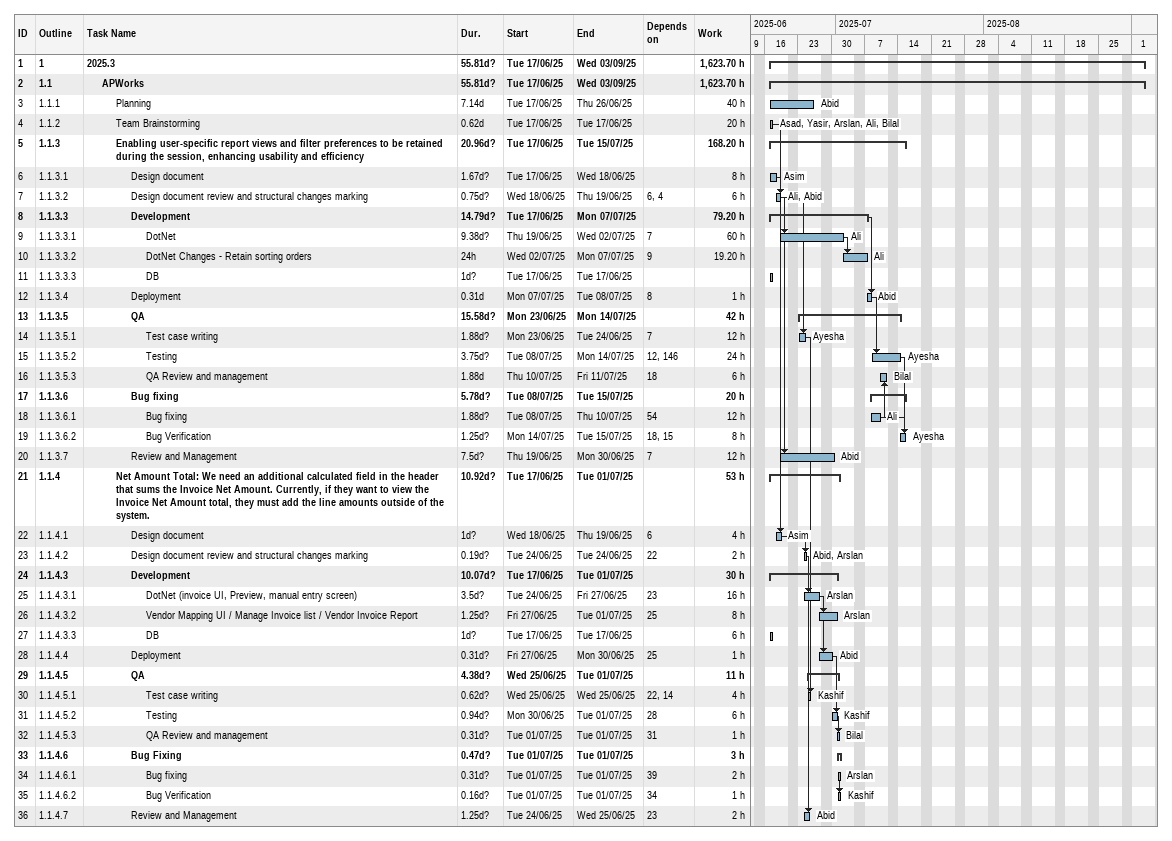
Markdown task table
| ID | WBS | Task | Duration | Start | Finish | Predecessors | Resources | Work (h) |
|---|---|---|---|---|---|---|---|---|
| 1 | 1 | **2025.3** | 55.81d? | 2025-06-17 | 2025-09-03 |  |  | 1623.70 |
| 2 | 1.1 | **APWorks** | 55.81d? | 2025-06-17 | 2025-09-03 |  |  | 1623.70 |
| 3 | 1.1.1 | Planning | 7.14d | 2025-06-17 | 2025-06-26 |  | Abid | 40 |
| 4 | 1.1.2 | Team Brainstorming | 0.62d | 2025-06-17 | 2025-06-17 |  | Asad, Yasir, Arslan, Ali, Bilal | 20 |
| 5 | 1.1.3 | **Enabling user-specific report views and filter preferences to be retained during the session, enhancing usability and efficiency** | 20.96d? | 2025-06-17 | 2025-07-15 |  |  | 168.20 |
| 6 | 1.1.3.1 | Design document | 1.67d? | 2025-06-17 | 2025-06-18 |  | Asim | 8 |
| 7 | 1.1.3.2 | Design document review and structural changes marking | 0.75d? | 2025-06-18 | 2025-06-19 | 6, 4 | Ali, Abid | 6 |
| 8 | 1.1.3.3 | **Development** | 14.79d? | 2025-06-17 | 2025-07-07 |  |  | 79.20 |
| 9 | 1.1.3.3.1 | DotNet | 9.38d? | 2025-06-19 | 2025-07-02 | 7 | Ali | 60 |
| 10 | 1.1.3.3.2 | DotNet Changes - Retain sorting orders | 24h | 2025-07-02 | 2025-07-07 | 9 | Ali | 19.20 |
| 11 | 1.1.3.3.3 | DB | 1d? | 2025-06-17 | 2025-06-17 |  |  |  |
| 12 | 1.1.3.4 | Deployment | 0.31d | 2025-07-07 | 2025-07-08 | 8 | Abid | 1 |
| 13 | 1.1.3.5 | **QA** | 15.58d? | 2025-06-23 | 2025-07-14 |  |  | 42 |
| 14 | 1.1.3.5.1 | Test case writing | 1.88d? | 2025-06-23 | 2025-06-24 | 7 | Ayesha | 12 |
| 15 | 1.1.3.5.2 | Testing | 3.75d? | 2025-07-08 | 2025-07-14 | 12, 146 | Ayesha | 24 |
| 16 | 1.1.3.5.3 | QA Review and management | 1.88d | 2025-07-10 | 2025-07-11 | 18 | Bilal | 6 |
| 17 | 1.1.3.6 | **Bug fixing** | 5.78d? | 2025-07-08 | 2025-07-15 |  |  | 20 |
| 18 | 1.1.3.6.1 | Bug fixing | 1.88d? | 2025-07-08 | 2025-07-10 | 54 | Ali | 12 |
| 19 | 1.1.3.6.2 | Bug Verification | 1.25d? | 2025-07-14 | 2025-07-15 | 18, 15 | Ayesha | 8 |
| 20 | 1.1.3.7 | Review and Management | 7.5d? | 2025-06-19 | 2025-06-30 | 7 | Abid | 12 |
| 21 | 1.1.4 | **Net Amount Total: We need an additional calculated field in the header that sums the Invoice Net Amount. Currently, if they want to view the Invoice Net Amount total, they must add the line amounts outside of the system.** | 10.92d? | 2025-06-17 | 2025-07-01 |  |  | 53 |
| 22 | 1.1.4.1 | Design document | 1d? | 2025-06-18 | 2025-06-19 | 6 | Asim | 4 |
| 23 | 1.1.4.2 | Design document review and structural changes marking | 0.19d? | 2025-06-24 | 2025-06-24 | 22 | Abid, Arslan | 2 |
| 24 | 1.1.4.3 | **Development** | 10.07d? | 2025-06-17 | 2025-07-01 |  |  | 30 |
| 25 | 1.1.4.3.1 | DotNet (invoice UI, Preview, manual entry screen) | 3.5d? | 2025-06-24 | 2025-06-27 | 23 | Arslan | 16 |
| 26 | 1.1.4.3.2 | Vendor Mapping UI / Manage Invoice list / Vendor Invoice Report | 1.25d? | 2025-06-27 | 2025-07-01 | 25 | Arslan | 8 |
| 27 | 1.1.4.3.3 | DB | 1d? | 2025-06-17 | 2025-06-17 |  |  | 6 |
| 28 | 1.1.4.4 | Deployment | 0.31d? | 2025-06-27 | 2025-06-30 | 25 | Abid | 1 |
| 29 | 1.1.4.5 | **QA** | 4.38d? | 2025-06-25 | 2025-07-01 |  |  | 11 |
| 30 | 1.1.4.5.1 | Test case writing | 0.62d? | 2025-06-25 | 2025-06-25 | 22, 14 | Kashif | 4 |
| 31 | 1.1.4.5.2 | Testing | 0.94d? | 2025-06-30 | 2025-07-01 | 28 | Kashif | 6 |
| 32 | 1.1.4.5.3 | QA Review and management | 0.31d? | 2025-07-01 | 2025-07-01 | 31 | Bilal | 1 |
| 33 | 1.1.4.6 | **Bug Fixing** | 0.47d? | 2025-07-01 | 2025-07-01 |  |  | 3 |
| 34 | 1.1.4.6.1 | Bug fixing | 0.31d? | 2025-07-01 | 2025-07-01 | 39 | Arslan | 2 |
| 35 | 1.1.4.6.2 | Bug Verification | 0.16d? | 2025-07-01 | 2025-07-01 | 34 | Kashif | 1 |
| 36 | 1.1.4.7 | Review and Management | 1.25d? | 2025-06-24 | 2025-06-25 | 23 | Abid | 2 |
